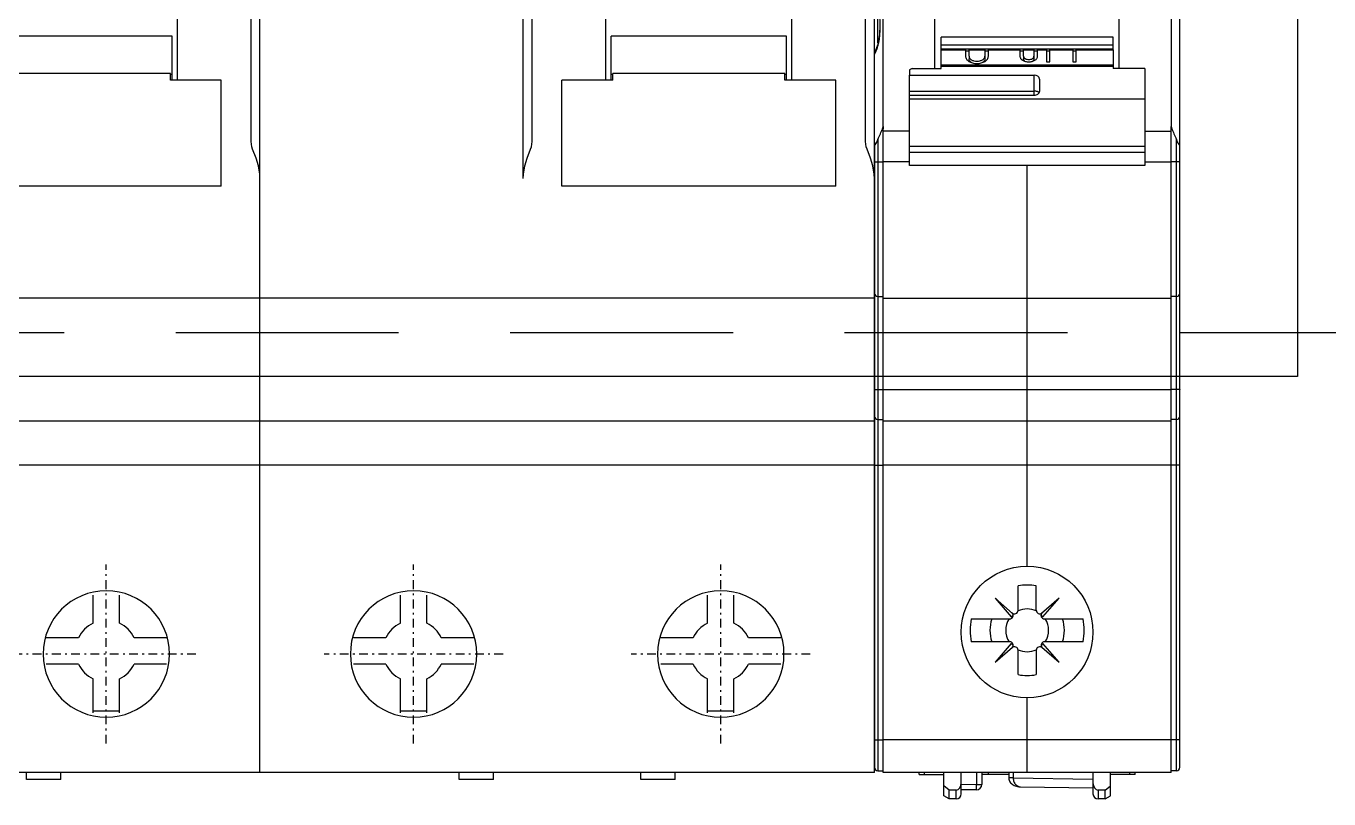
# Model space of a CAD drawing. Header units: millimetres. Extents: x -2573 to 1068, y -1220 to 2800.
# Drawn here: x 516.8 to 591, y 2145.9 to 2189.9 of the extents above; entities that cross this region are included whole.
import ezdxf

# ---------------------------------------------------------------- set-up
doc = ezdxf.new("R2010")
doc.units = ezdxf.units.MM
doc.linetypes.add('DASHDOT', pattern=[1, 0.5, -0.25, 0, -0.25])
doc.linetypes.add('DASHED', pattern=[19.05, 12.7, -6.35])
doc.layers.add('noprint', color=2, linetype='Continuous', true_color=0xffff00, plot=False)

# ---------------------------------------------------------------- blocks, each defined once
blk = doc.blocks.new('УЗО')
at = {"linetype": 'Continuous'}
for p, q in [((0, -19), (0, 19)), ((15, -12.181), (15, 5.181)), ((35, -12.181), (35, 5.181)), ((15.5, -10.079), (15.5, 3.079)), ((19.7, -6.573), (19.7, 3.208)), ((30.3, -6.573), (30.3, 3.208)), ((34.5, -10.079), (34.5, 3.079)), ((30, -4.066), (20, -4.066)), ((20, -6.26), (20, -4.066)), ((30, -6.26), (30, -4.066)), ((17.2, -8.774), (17.2, -6.573)), ((20.1, -6.573), (17.2, -6.573)), ((20, -6.573), (20, -6.26)), ((20.1, -6.26), (20, -6.26)), ((29.9, -6.21), (20.1, -6.21)), ((20.1, -6.573), (20.1, -6.21)), ((29.9, -6.573), (29.9, -6.21)), ((30, -6.26), (29.9, -6.26)), ((32.8, -6.573), (29.9, -6.573)), ((30, -6.573), (30, -6.26)), ((32.8, -8.774), (32.8, -6.573)), ((17.2, -12.612), (17.2, -8.774)), ((32.8, -12.612), (32.8, -8.774)), ((32.8, -12.612), (17.2, -12.612)), ((35, -19), (35, -12.181)), ((35, -19), (0, -19)), ((0, -24.208), (0, -19)), ((35, -24.208), (35, -19)), ((0, -26), (0, -24.208)), ((35, -26), (35, -24.208)), ((35, -26), (0, -26)), ((0, -28.5), (0, -26)), ((35, -28.5), (35, -26)), ((35, -28.5), (0, -28.5)), ((0, -44.14), (0, -28.5)), ((35, -44.14), (35, -28.5)), ((8, -37.494), (8, -35.894)), ((9.5, -37.494), (9.5, -35.894)), ((25.5, -37.494), (25.5, -35.894)), ((27, -37.494), (27, -35.894)), ((7.169, -38.325), (5.326, -38.325)), ((12.174, -38.325), (10.331, -38.325)), ((24.669, -38.325), (22.826, -38.325)), ((29.674, -38.325), (27.831, -38.325)), ((7.169, -39.825), (5.326, -39.825)), ((12.174, -39.825), (10.331, -39.825)), ((24.669, -39.825), (22.826, -39.825)), ((29.674, -39.825), (27.831, -39.825)), ((8, -42.5), (8, -40.656)), ((9.5, -42.5), (9.5, -40.656)), ((25.5, -42.5), (25.5, -40.656)), ((27, -42.5), (27, -40.656)), ((8, -42.606), (8, -42.5)), ((9.5, -42.5), (8, -42.5)), ((9.5, -42.606), (9.5, -42.5)), ((27, -42.5), (25.5, -42.5)), ((25.5, -42.606), (25.5, -42.5)), ((27, -42.606), (27, -42.5)), ((0, -46), (0, -44.14)), ((35, -46), (35, -44.14)), ((35, -46), (0, -46)), ((11.35, -46.4), (11.35, -46)), ((13.3, -46.4), (13.3, -46)), ((21.7, -46.4), (21.7, -46)), ((23.65, -46.4), (23.65, -46)), ((13.3, -46.4), (11.35, -46.4)), ((23.65, -46.4), (21.7, -46.4))]:
    blk.add_line(p, q, dxfattribs=at)
at = {"linetype": 'DASHDOT'}
for p, q in [((8.75, -44.35), (8.75, -34.15)), ((26.25, -44.35), (26.25, -34.15)), ((13.85, -39.25), (3.65, -39.25)), ((31.35, -39.25), (21.15, -39.25))]:
    blk.add_line(p, q, dxfattribs=at)
at = {"linetype": 'Continuous'}
for points in [[(15.42, -10.514), (15.465, -10.378), (15.5, -10.079)], [(34.58, -10.514), (34.535, -10.378), (34.5, -10.079)], [(15, -12.181), (15.01, -11.931), (15.087, -11.457), (15.217, -11.023), (15.42, -10.514)], [(35, -12.181), (34.989, -11.931), (34.913, -11.456), (34.783, -11.022), (34.58, -10.514)]]:
    blk.add_lwpolyline(points, dxfattribs=at)
for centre, radius, start, end in [((8.75, -39.25), 3.6, 90.00019, 269.99981), ((8.75, -39.25), 3.6, 270.00019, 89.99981), ((26.25, -39.25), 3.6, 89.99792, 269.99755), ((26.25, -39.25), 3.6, 269.99792, 89.99755), ((8.75, -39.075), 1.75, 115.37693, 154.62307), ((8.75, -39.075), 1.75, 25.37693, 64.62307), ((26.25, -39.075), 1.75, 115.37693, 154.62307), ((26.25, -39.075), 1.75, 25.37693, 64.62307), ((8.75, -39.075), 1.75, 205.37693, 244.62307), ((8.75, -39.075), 1.75, 295.37693, 334.62307), ((26.25, -39.075), 1.75, 205.37693, 244.62307), ((26.25, -39.075), 1.75, 295.37693, 334.62307)]:
    blk.add_arc(centre, radius, start, end, dxfattribs=at)
blk = doc.blocks.new('выключатель однополюсный')
at = {"color": 7, "linetype": 'Continuous'}
for p, q in [((8.7, -82.84), (8.7, 1.56)), ((-8.7, -47.245), (-8.7, -34.034)), ((-8.2, -46.365), (-8.2, -34.914)), ((-5.25, -43.06), (-5.25, -35.07)), ((5.25, -43.06), (5.25, -35.07)), ((8.2, -34.914), (8.2, -46.365)), ((-4.9, -41.999), (-4.9, -41.269)), ((4.9, -41.999), (4.9, -41.269)), ((-4.9, -41.999), (-3.51, -41.999)), ((-4.9, -42.856), (-4.9, -41.999)), ((-3.51, -41.999), (-3.51, -42.357)), ((-3.51, -42.048), (-3.31, -42.048)), ((-3.31, -41.999), (-2.41, -41.999)), ((-3.31, -42.357), (-3.31, -41.999)), ((-2.41, -41.999), (-2.41, -42.357)), ((-2.41, -42.048), (-2.21, -42.048)), ((-2.21, -41.999), (-0.41, -41.999)), ((-2.21, -42.357), (-2.21, -41.999)), ((-0.41, -41.999), (-0.41, -42.357)), ((-0.41, -42.048), (-0.21, -42.048)), ((-0.21, -41.999), (0.39, -41.999)), ((-0.21, -42.357), (-0.21, -41.999)), ((0.39, -41.999), (0.39, -42.357)), ((0.39, -42.048), (0.59, -42.048)), ((0.59, -41.999), (1.1, -41.999)), ((0.59, -42.357), (0.59, -41.999)), ((1.1, -41.999), (1.1, -42.674)), ((1.1, -42.048), (1.3, -42.048)), ((1.3, -41.999), (2.6, -41.999)), ((1.3, -42.674), (1.3, -41.999)), ((2.6, -41.999), (2.6, -42.674)), ((2.6, -42.048), (2.8, -42.048)), ((2.8, -42.674), (2.8, -41.999)), ((2.8, -41.999), (4.9, -41.999)), ((4.9, -41.999), (4.9, -42.856)), ((4.9, -42.856), (-4.9, -42.856)), ((-4.9, -43.06), (-4.9, -42.856)), ((-3.31, -42.357), (-3.31, -42.512)), ((-2.41, -42.357), (-2.41, -42.512)), ((-0.21, -42.357), (-0.21, -42.512)), ((0.39, -42.357), (0.39, -42.512)), ((1.1, -42.674), (1.3, -42.674)), ((2.6, -42.674), (2.8, -42.674)), ((4.9, -42.856), (4.9, -43.06)), ((-6.548, -43.06), (-6.7, -43.127)), ((-6.7, -43.127), (-6.7, -43.432)), ((-6.7, -43.432), (0.4, -43.432)), ((-6.7, -48.572), (-6.7, -43.432)), ((-6.548, -43.06), (-4.9, -43.06)), ((0.7, -43.661), (0.7, -44.365)), ((6.7, -43.06), (4.9, -43.06)), ((6.7, -43.06), (6.7, -48.572)), ((-6.7, -44.575), (0.4, -44.575)), ((-8.21, -83.14), (-8.21, -46.379)), ((8.21, -83.14), (8.21, -46.379)), ((-8.7, -47.245), (-8.7, -82.84)), ((6.7, -48.573), (-6.7, -48.573)), ((0, -71.39), (0, -48.573)), ((-8.5, -56.04), (-8.21, -56.04)), ((8.21, -56.14), (-8.21, -56.14)), ((8.5, -56.04), (8.21, -56.04)), ((-8.5, -63.04), (-8.21, -63.04)), ((8.5, -63.04), (8.21, -63.04)), ((8.21, -63.14), (-8.21, -63.14)), ((-8.5, -65.636), (-8.21, -65.636)), ((8.21, -65.64), (-8.21, -65.64)), ((8.5, -65.636), (8.21, -65.636)), ((-0.515, -73.904), (-0.515, -72.517)), ((0.515, -73.897), (0.515, -72.517)), ((-0.829, -74.079), (-1.821, -73.219)), ((-1.821, -73.219), (-0.902, -74.279)), ((1.821, -73.219), (0.814, -74.091)), ((0.902, -74.279), (1.821, -73.219)), ((-0.902, -74.279), (-0.796, -74.173)), ((0.789, -74.167), (0.902, -74.279)), ((-3.186, -74.39), (-0.995, -74.39)), ((0.988, -74.39), (3.184, -74.39)), ((-0.995, -75.69), (-3.186, -75.69)), ((3.184, -75.69), (0.996, -75.69)), ((-0.902, -75.8), (-1.821, -76.86)), ((-1.821, -76.86), (-0.829, -76)), ((-0.796, -75.906), (-0.902, -75.8)), ((-0.515, -77.562), (-0.515, -76.175)), ((0.515, -76.175), (0.515, -77.562)), ((0.902, -75.8), (0.796, -75.905)), ((0.83, -76.002), (1.821, -76.86)), ((1.821, -76.86), (0.902, -75.8)), ((0, -83.14), (0, -78.89)), ((-8.5, -83.04), (-8.21, -83.04)), ((8.5, -83.04), (8.21, -83.04)), ((8.21, -83.14), (-8.21, -83.14)), ((-6.15, -83.24), (-6.15, -83.14)), ((-6.15, -83.24), (-4.75, -83.24)), ((-4.75, -84.466), (-4.75, -83.14)), ((-3.75, -84.34), (-3.75, -83.14)), ((-2.581, -83.14), (-2.581, -83.82)), ((-1.043, -83.24), (-2.581, -83.24)), ((-1.043, -83.14), (-1.043, -83.447)), ((3.75, -83.14), (3.75, -84.34)), ((4.75, -84.466), (4.75, -83.14)), ((6.15, -83.24), (4.75, -83.24)), ((6.15, -83.24), (6.15, -83.14)), ((-4.45, -84.14), (-4.75, -83.895)), ((-4.45, -84.64), (-4.75, -84.466)), ((-4.05, -84.14), (-4.45, -84.14)), ((-4.45, -84.64), (-4.45, -84.14)), ((-2.877, -84.12), (-3.75, -84.128)), ((-0.37, -83.953), (3.75, -84.015)), ((4.45, -84.14), (4.05, -84.14)), ((4.45, -84.14), (4.75, -83.895)), ((4.45, -84.64), (4.45, -84.14)), ((4.45, -84.64), (4.75, -84.466)), ((-4.05, -84.64), (-4.45, -84.64)), ((4.45, -84.64), (4.05, -84.64))]:
    blk.add_line(p, q, dxfattribs=at)
at = {"color": 9, "linetype": 'Continuous', "true_color": 0xc0c0c0}
for p, q in [((-8.497, -41.597), (-8.497, -39.681)), ((4.9, -41.269), (-4.9, -41.269)), ((4.9, -41.733), (-4.9, -41.733)), ((4.9, -41.948), (-4.9, -41.948)), ((4.9, -42.941), (-4.9, -42.941)), ((0.4, -44.575), (0.4, -43.432)), ((-6.7, -44.347), (0.4, -44.347)), ((6.7, -44.804), (-6.7, -44.804)), ((-8.251, -46.522), (-8.21, -46.522)), ((-6.7, -46.614), (-8.21, -46.614)), ((6.7, -46.614), (8.21, -46.614)), ((8.251, -46.522), (8.21, -46.522)), ((-8.5, -47.094), (-8.5, -83.04)), ((8.5, -83.04), (8.5, -47.094)), ((6.7, -47.501), (-6.7, -47.501)), ((6.7, -47.839), (-6.7, -47.839)), ((-8.5, -48.371), (-8.21, -48.371)), ((-6.7, -48.375), (-8.21, -48.375)), ((6.7, -48.375), (8.21, -48.375)), ((8.5, -48.371), (8.21, -48.371)), ((-8.5, -61.337), (-8.21, -61.337)), ((8.21, -61.347), (-8.21, -61.347)), ((8.5, -61.337), (8.21, -61.337)), ((-8.5, -81.272), (-8.21, -81.272)), ((8.21, -81.279), (-8.21, -81.279)), ((8.5, -81.272), (8.21, -81.272)), ((-5.85, -83.24), (-5.85, -83.14)), ((-2.881, -83.82), (-3.75, -83.828)), ((-2.881, -83.14), (-2.881, -83.82)), ((-2.881, -83.82), (-2.581, -83.82)), ((-2.877, -84.12), (-2.881, -83.82)), ((-2.2, -83.24), (-2.2, -83.14)), ((-0.795, -83.447), (-1.043, -83.447)), ((-0.795, -83.14), (-0.795, -83.447)), ((-0.795, -83.447), (3.75, -83.516)), ((5.85, -83.24), (5.85, -83.14)), ((-4.05, -84.64), (-4.05, -84.14)), ((4.05, -84.14), (4.05, -84.64))]:
    blk.add_line(p, q, dxfattribs=at)
at = {"color": 7, "linetype": 'Continuous'}
for points in [[(-8.398, -40.64), (-8.4, -40.784), (-8.407, -40.944), (-8.418, -41.101), (-8.435, -41.257), (-8.458, -41.411), (-8.489, -41.566), (-8.529, -41.72), (-8.579, -41.874), (-8.641, -42.029), (-8.668, -42.088)], [(-1.043, -83.447), (-1.043, -83.466), (-1.037, -83.518), (-1.024, -83.569), (-1.004, -83.619), (-0.977, -83.669), (-0.942, -83.717), (-0.9, -83.762), (-0.852, -83.802), (-0.799, -83.839), (-0.74, -83.87), (-0.678, -83.897), (-0.612, -83.918), (-0.543, -83.935), (-0.47, -83.947), (-0.394, -83.953), (-0.37, -83.953)]]:
    blk.add_lwpolyline(points, dxfattribs=at)
blk.add_circle((0, -75.14), 3.75, dxfattribs=at)
at = {"color": 9, "linetype": 'Continuous', "true_color": 0xc0c0c0}
blk.add_arc((-11.972, -40.701), 3.628, 334.4106, 334.81537, dxfattribs=at)
at = {"color": 7, "linetype": 'Continuous'}
for centre, radius, start, end in [((-8.5, -55.84), 0.2, 180, 270), ((8.5, -55.84), 0.2, 270, 0), ((-8.5, -62.84), 0.2, 180, 270), ((8.5, -62.84), 0.2, 270, 0), ((0, -75.04), 2.575, 78.46304, 101.53696), ((-0.995, -74.19), 0.2, 270, 45.573), ((-0.715, -73.904), 0.2, 225.573, 0), ((0, -75.04), 1.22, 65.03079, 114.96921), ((0.715, -73.897), 0.2, 180, 313.08205), ((0.988, -74.19), 0.2, 133.08205, 270), ((0, -75.04), 3.251, 168.46772, 191.53228), ((0, -75.04), 2.119, 162.13907, 197.86093), ((0, -75.04), 1.22, 147.80605, 212.19395), ((0, -75.04), 1.22, 0, 32.19395), ((0, -75.04), 2.119, 342.13907, 17.86093), ((0, -75.04), 3.25, 348.46304, 11.53696), ((-0.995, -75.89), 0.2, 314.427, 90), ((0.996, -75.89), 0.2, 90, 225.43869), ((0, -75.04), 1.22, 327.80605, 0), ((-0.715, -76.175), 0.2, 0, 134.427), ((0, -75.04), 1.22, 245.03079, 294.96921), ((0.715, -76.175), 0.2, 45.43869, 180), ((0, -75.04), 2.575, 258.46304, 281.53696), ((-8.5, -82.84), 0.2, 180, 270), ((8.5, -82.84), 0.2, 270, 0), ((-2.881, -83.82), 0.3, 270.57735, 0.00005), ((-4.05, -84.34), 0.3, 270, 0), ((4.05, -84.34), 0.3, 180, 270)]:
    blk.add_arc(centre, radius, start, end, dxfattribs=at)
for centre, major_axis, ratio, start_param, end_param in [((0.4, -43.661), (-0.3, 0), 0.762405, 3.141593, 4.712389), ((0.4, -44.365), (-0.3, 0), 0.701661, 1.570796, 3.141593), ((-4.05, -83.715), (0, 0.424), 0.707107, 3.141593, 4.712389), ((4.05, -83.715), (0, -0.424), 0.707107, 4.712389, 6.283185)]:
    blk.add_ellipse(centre, major_axis=major_axis, ratio=ratio, start_param=start_param, end_param=end_param, dxfattribs=at)
at = {"color": 9, "linetype": 'Continuous', "true_color": 0xc0c0c0}
for points, knots in [([(-8.689, -39.034), (-8.662, -39.091), (-8.612, -39.206), (-8.547, -39.386), (-8.494, -39.576), (-8.453, -39.775), (-8.422, -39.983), (-8.393, -40.272), (-8.386, -40.492), (-8.386, -40.64)], [0, 0, 0, 0, 0.113595, 0.22929, 0.348496, 0.47193, 0.599594, 0.730886, 1, 1, 1, 1]), ([(-8.386, -40.64), (-8.386, -40.787), (-8.393, -41.007), (-8.422, -41.296), (-8.453, -41.504), (-8.494, -41.703), (-8.547, -41.893), (-8.612, -42.073), (-8.662, -42.188), (-8.689, -42.245)], [0, 0, 0, 0, 0.269114, 0.400406, 0.52807, 0.651504, 0.77071, 0.886405, 1, 1, 1, 1]), ([(0.688, -44.424), (0.683, -44.418), (0.67, -44.406), (0.645, -44.392), (0.615, -44.379), (0.564, -44.363), (0.492, -44.351), (0.432, -44.347), (0.4, -44.347)], [0, 0, 0, 0, 0.077213, 0.170417, 0.279785, 0.404096, 0.688251, 1, 1, 1, 1]), ([(-8.7, -48.363), (-8.7, -48.363), (-8.698, -48.364), (-8.696, -48.365), (-8.691, -48.365), (-8.684, -48.366), (-8.676, -48.367), (-8.666, -48.367), (-8.654, -48.368), (-8.636, -48.369), (-8.61, -48.37), (-8.576, -48.37), (-8.539, -48.371), (-8.513, -48.371), (-8.5, -48.371)], [0, 0, 0, 0, 0.006112, 0.020951, 0.045011, 0.078174, 0.120154, 0.170571, 0.228947, 0.294727, 0.44592, 0.618366, 0.805443, 1, 1, 1, 1]), ([(8.7, -48.363), (8.7, -48.363), (8.698, -48.364), (8.696, -48.365), (8.691, -48.365), (8.684, -48.366), (8.676, -48.367), (8.666, -48.367), (8.654, -48.368), (8.636, -48.369), (8.61, -48.37), (8.576, -48.37), (8.539, -48.371), (8.513, -48.371), (8.5, -48.371)], [0, 0, 0, 0, 0.006112, 0.020951, 0.045012, 0.078174, 0.120154, 0.170571, 0.228948, 0.294727, 0.44592, 0.618366, 0.805443, 1, 1, 1, 1]), ([(-8.7, -61.316), (-8.7, -61.317), (-8.699, -61.319), (-8.696, -61.32), (-8.691, -61.322), (-8.681, -61.325), (-8.664, -61.328), (-8.64, -61.331), (-8.61, -61.333), (-8.563, -61.336), (-8.526, -61.337), (-8.5, -61.337)], [0, 0, 0, 0, 0.011071, 0.028361, 0.053751, 0.087615, 0.180217, 0.303528, 0.453137, 0.623472, 1, 1, 1, 1]), ([(8.7, -61.316), (8.7, -61.317), (8.699, -61.319), (8.696, -61.32), (8.691, -61.322), (8.681, -61.325), (8.664, -61.328), (8.64, -61.331), (8.61, -61.333), (8.563, -61.336), (8.526, -61.337), (8.5, -61.337)], [0, 0, 0, 0, 0.011071, 0.028361, 0.053751, 0.087615, 0.180217, 0.303529, 0.453137, 0.623472, 1, 1, 1, 1]), ([(-8.7, -81.258), (-8.7, -81.259), (-8.699, -81.26), (-8.696, -81.261), (-8.691, -81.262), (-8.681, -81.264), (-8.664, -81.266), (-8.64, -81.268), (-8.61, -81.27), (-8.576, -81.271), (-8.539, -81.272), (-8.513, -81.272), (-8.5, -81.272)], [0, 0, 0, 0, 0.008294, 0.024077, 0.048626, 0.082035, 0.174467, 0.298258, 0.448803, 0.620399, 0.806492, 1, 1, 1, 1]), ([(8.7, -81.258), (8.7, -81.259), (8.699, -81.26), (8.696, -81.261), (8.691, -81.262), (8.681, -81.264), (8.664, -81.266), (8.64, -81.268), (8.61, -81.27), (8.576, -81.271), (8.539, -81.272), (8.513, -81.272), (8.5, -81.272)], [0, 0, 0, 0, 0.008294, 0.024077, 0.048626, 0.082035, 0.174467, 0.298258, 0.448803, 0.620399, 0.806493, 1, 1, 1, 1]), ([(-0.795, -83.447), (-0.795, -83.484), (-0.789, -83.558), (-0.759, -83.662), (-0.713, -83.752), (-0.656, -83.825), (-0.59, -83.882), (-0.52, -83.922), (-0.446, -83.947), (-0.395, -83.953), (-0.37, -83.953)], [0, 0, 0, 0, 0.154622, 0.302409, 0.439693, 0.566093, 0.683071, 0.7928, 0.897644, 1, 1, 1, 1])]:
    blk.add_open_spline(points, degree=3, knots=knots, dxfattribs=at)
at = {"color": 7, "linetype": 'Continuous'}
for points, knots in [([(-8.668, -42.088), (-8.679, -42.111), (-8.695, -42.161), (-8.7, -42.213), (-8.7, -42.24)], [0, 0, 0, 0, 0.49507, 1, 1, 1, 1]), ([(-3.51, -42.357), (-3.51, -42.384), (-3.501, -42.44), (-3.462, -42.519), (-3.401, -42.591), (-3.319, -42.653), (-3.22, -42.703), (-3.068, -42.754), (-2.86, -42.779), (-2.652, -42.754), (-2.5, -42.703), (-2.401, -42.653), (-2.319, -42.591), (-2.258, -42.519), (-2.219, -42.44), (-2.21, -42.384), (-2.21, -42.357)], [0, 0, 0, 0, 0.048239, 0.099057, 0.154329, 0.214927, 0.280806, 0.351215, 0.5, 0.648785, 0.719194, 0.785073, 0.845671, 0.900943, 0.951761, 1, 1, 1, 1]), ([(-3.31, -42.357), (-3.31, -42.376), (-3.304, -42.415), (-3.277, -42.469), (-3.234, -42.519), (-3.178, -42.562), (-3.109, -42.597), (-3.004, -42.632), (-2.86, -42.649), (-2.716, -42.632), (-2.611, -42.597), (-2.542, -42.562), (-2.486, -42.519), (-2.443, -42.469), (-2.416, -42.415), (-2.41, -42.376), (-2.41, -42.357)], [0, 0, 0, 0, 0.048238, 0.099057, 0.154328, 0.214926, 0.280806, 0.351215, 0.5, 0.648785, 0.719194, 0.785074, 0.845672, 0.900943, 0.951762, 1, 1, 1, 1]), ([(-3.169, -42.719), (-3.19, -42.707), (-3.229, -42.679), (-3.275, -42.628), (-3.303, -42.572), (-3.31, -42.532), (-3.31, -42.512)], [0, 0, 0, 0, 0.283324, 0.540976, 0.776864, 1, 1, 1, 1]), ([(-2.41, -42.512), (-2.41, -42.532), (-2.417, -42.572), (-2.445, -42.628), (-2.491, -42.679), (-2.53, -42.707), (-2.551, -42.719)], [0, 0, 0, 0, 0.223136, 0.459024, 0.716676, 1, 1, 1, 1]), ([(-0.41, -42.357), (-0.41, -42.378), (-0.403, -42.421), (-0.373, -42.482), (-0.326, -42.537), (-0.263, -42.585), (-0.187, -42.623), (-0.07, -42.663), (0.09, -42.682), (0.25, -42.663), (0.367, -42.623), (0.443, -42.585), (0.506, -42.537), (0.553, -42.482), (0.583, -42.421), (0.59, -42.378), (0.59, -42.357)], [0, 0, 0, 0, 0.048239, 0.099057, 0.154329, 0.214927, 0.280807, 0.351215, 0.5, 0.648785, 0.719193, 0.785073, 0.845671, 0.900943, 0.951761, 1, 1, 1, 1]), ([(-0.21, -42.357), (-0.21, -42.37), (-0.206, -42.396), (-0.188, -42.432), (-0.16, -42.465), (-0.107, -42.505), (-0.023, -42.538), (0.09, -42.552), (0.203, -42.538), (0.287, -42.505), (0.34, -42.465), (0.368, -42.432), (0.386, -42.396), (0.39, -42.37), (0.39, -42.357)], [0, 0, 0, 0, 0.048275, 0.099137, 0.154451, 0.215098, 0.351097, 0.5, 0.648903, 0.784902, 0.845549, 0.900863, 0.951725, 1, 1, 1, 1]), ([(-0.127, -42.643), (-0.139, -42.635), (-0.162, -42.617), (-0.189, -42.585), (-0.206, -42.549), (-0.21, -42.524), (-0.21, -42.512)], [0, 0, 0, 0, 0.280829, 0.537596, 0.774545, 1, 1, 1, 1]), ([(0.39, -42.512), (0.39, -42.524), (0.386, -42.549), (0.369, -42.585), (0.342, -42.617), (0.319, -42.635), (0.307, -42.643)], [0, 0, 0, 0, 0.225455, 0.462404, 0.719171, 1, 1, 1, 1]), ([(-8.5, -47.094), (-8.456, -46.984), (-8.39, -46.829), (-8.303, -46.64), (-8.267, -46.559), (-8.251, -46.522)], [0, 0, 0, 0, 0.572569, 0.807191, 1, 1, 1, 1]), ([(-8.251, -46.522), (-8.246, -46.511), (-8.228, -46.464), (-8.216, -46.416), (-8.21, -46.379)], [0, 0, 0, 0, 0.245337, 1, 1, 1, 1]), ([(-8.2, -46.365), (-8.2, -46.376), (-8.201, -46.418), (-8.205, -46.461), (-8.21, -46.492)], [0, 0, 0, 0, 0.257159, 1, 1, 1, 1]), ([(8.21, -46.492), (8.208, -46.482), (8.202, -46.44), (8.2, -46.397), (8.2, -46.365)], [0, 0, 0, 0, 0.243379, 1, 1, 1, 1]), ([(8.21, -46.379), (8.212, -46.391), (8.221, -46.44), (8.236, -46.488), (8.251, -46.522)], [0, 0, 0, 0, 0.255977, 1, 1, 1, 1]), ([(8.251, -46.522), (8.267, -46.559), (8.303, -46.64), (8.39, -46.829), (8.456, -46.984), (8.5, -47.094)], [0, 0, 0, 0, 0.192809, 0.427431, 1, 1, 1, 1]), ([(-8.7, -47.245), (-8.7, -47.271), (-8.698, -47.31), (-8.69, -47.353), (-8.681, -47.373), (-8.672, -47.382), (-8.665, -47.385), (-8.657, -47.384), (-8.649, -47.38), (-8.639, -47.373), (-8.631, -47.364), (-8.623, -47.353), (-8.612, -47.338), (-8.6, -47.317), (-8.586, -47.291), (-8.572, -47.264), (-8.559, -47.236), (-8.543, -47.199), (-8.523, -47.152), (-8.508, -47.114), (-8.5, -47.094)], [0, 0, 0, 0, 0.158789, 0.234419, 0.26766, 0.294164, 0.305277, 0.315911, 0.337951, 0.362207, 0.388306, 0.41574, 0.444136, 0.502874, 0.563286, 0.624711, 0.68676, 0.749189, 0.874566, 1, 1, 1, 1]), ([(8.5, -47.094), (8.508, -47.114), (8.523, -47.152), (8.543, -47.199), (8.559, -47.236), (8.572, -47.264), (8.586, -47.291), (8.6, -47.317), (8.612, -47.338), (8.623, -47.353), (8.631, -47.364), (8.639, -47.373), (8.649, -47.38), (8.657, -47.384), (8.665, -47.385), (8.672, -47.382), (8.681, -47.373), (8.69, -47.353), (8.698, -47.31), (8.7, -47.271), (8.7, -47.245)], [0, 0, 0, 0, 0.125429, 0.250801, 0.313227, 0.375275, 0.436697, 0.497107, 0.555844, 0.58424, 0.611673, 0.637773, 0.662031, 0.68408, 0.694713, 0.70583, 0.73234, 0.765588, 0.841216, 1, 1, 1, 1]), ([(-8.7, -65.629), (-8.7, -65.629), (-8.698, -65.63), (-8.696, -65.631), (-8.691, -65.631), (-8.684, -65.632), (-8.676, -65.632), (-8.666, -65.633), (-8.654, -65.634), (-8.636, -65.634), (-8.61, -65.635), (-8.576, -65.636), (-8.539, -65.636), (-8.513, -65.636), (-8.5, -65.636)], [0, 0, 0, 0, 0.005889, 0.020641, 0.044648, 0.077774, 0.119731, 0.170135, 0.228509, 0.294297, 0.44554, 0.618082, 0.805291, 1, 1, 1, 1]), ([(8.7, -65.629), (8.7, -65.629), (8.698, -65.63), (8.696, -65.631), (8.691, -65.631), (8.684, -65.632), (8.676, -65.632), (8.666, -65.633), (8.654, -65.634), (8.636, -65.634), (8.61, -65.635), (8.576, -65.636), (8.539, -65.636), (8.513, -65.636), (8.5, -65.636)], [0, 0, 0, 0, 0.005895, 0.020644, 0.044651, 0.077778, 0.119734, 0.170138, 0.228512, 0.294299, 0.445542, 0.618083, 0.805291, 1, 1, 1, 1])]:
    blk.add_open_spline(points, degree=3, knots=knots, dxfattribs=at)

msp = doc.modelspace()

# ---------------------------------------------------------------- linework, layer by layer
at = {"color": 0, "linetype": 'DASHED'}
msp.add_line((106.25, 2172.5), (856.25, 2172.5), dxfattribs=at)
at = {"layer": 'noprint'}
msp.add_lwpolyline([(373.25, 2170), (373.25, 2210), (589.25, 2210), (589.25, 2170)], close=True, dxfattribs=at)

# ---------------------------------------------------------------- block references
for name, p in [('выключатель однополюсный', (573.85, 2230.582)), ('УЗО', (495.15, 2193.443)), ('УЗО', (530.15, 2193.443))]:
    msp.add_blockref(name, p)

doc.saveas('drawing.dxf')
